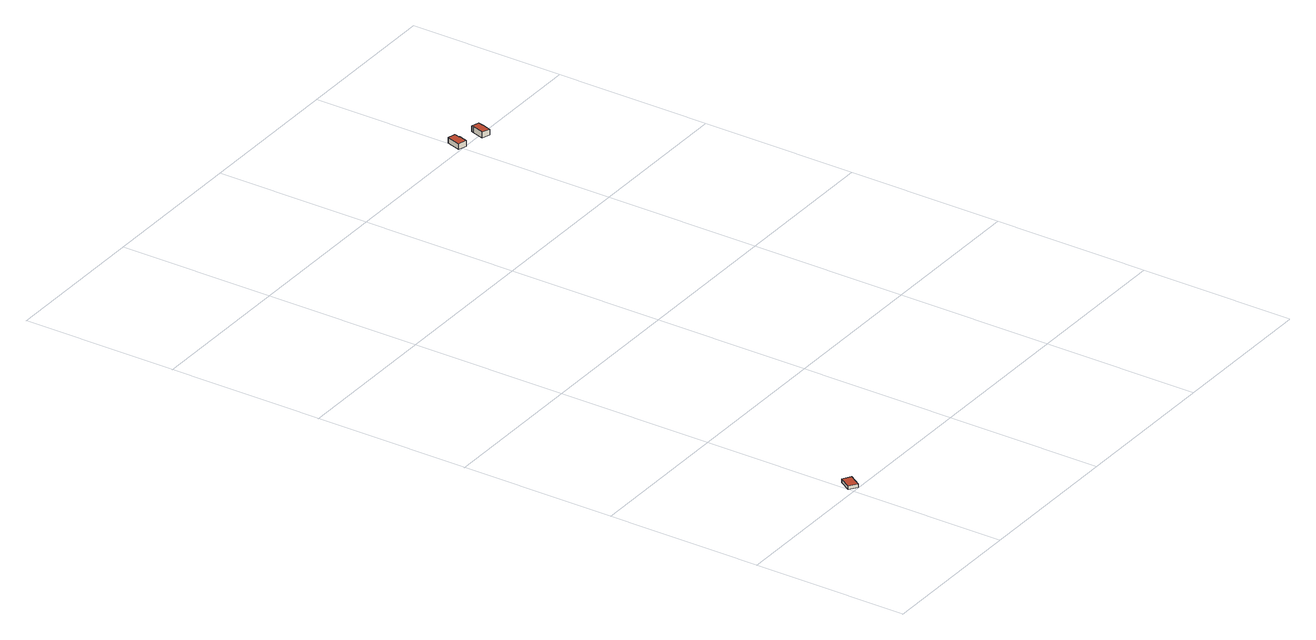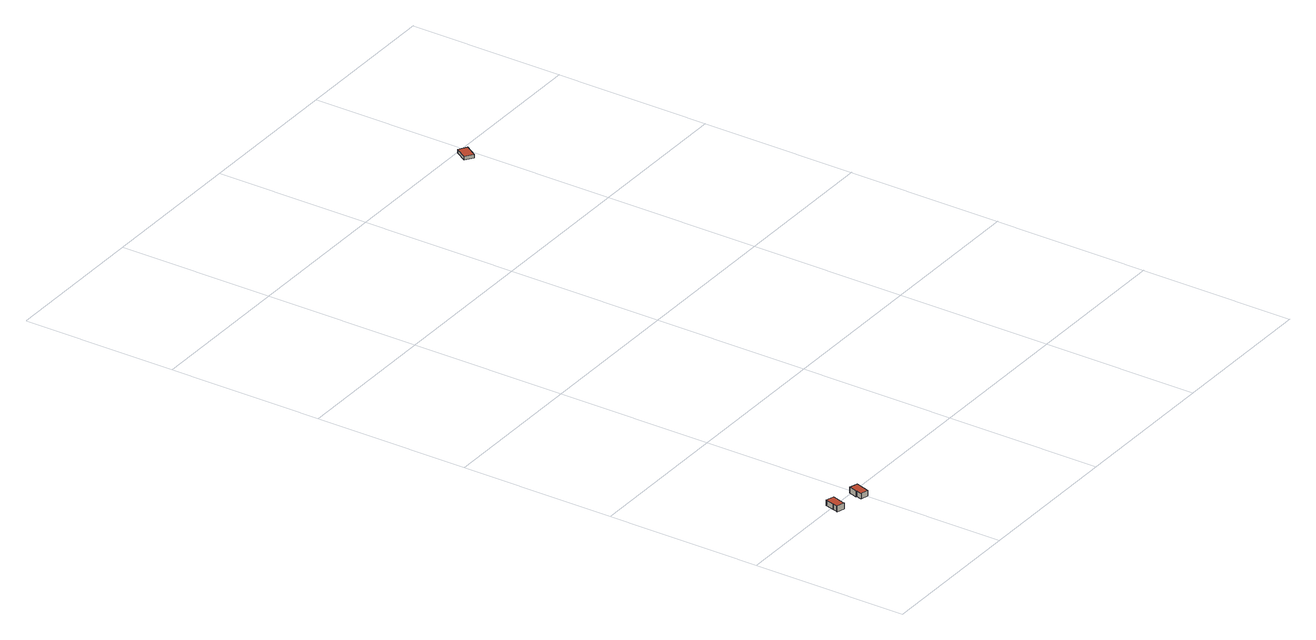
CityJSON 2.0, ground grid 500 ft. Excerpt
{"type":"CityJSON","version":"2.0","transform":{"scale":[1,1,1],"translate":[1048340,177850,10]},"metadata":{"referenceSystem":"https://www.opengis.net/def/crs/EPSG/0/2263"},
"CityObjects":{
"building1":{"type":"Building","attributes":{"name":"Bldg_3210008137","BIN":"4000000"},"geometry":[{"type":"MultiSurface","lod":"2","boundaries":[[[0,1,2,3]],[[4,5,6,7]],[[0,3,7,6]],[[1,0,6,5]],[[2,1,5,4]],[[3,2,4,7]]],"semantics":{"surfaces":[{"type":"RoofSurface","BIN":"4000000"},{"type":"GroundSurface"},{"type":"WallSurface"}],"values":[0,1,2,2,2,2]}}]},
"building2":{"type":"Building","attributes":{"name":"Bldg_3210019470","BIN":"4286054"},"geometry":[{"type":"MultiSurface","lod":"2","boundaries":[[[8,9,10,11,12,13]],[[14,15,16,17,18,19]],[[12,11,19,18]],[[13,12,18,17]],[[8,13,17,16]],[[9,8,16,15]],[[10,9,15,14]],[[11,10,14,19]]],"semantics":{"surfaces":[{"type":"RoofSurface","BIN":"4286054"},{"type":"GroundSurface"},{"type":"WallSurface"}],"values":[0,1,2,2,2,2,2,2]}}]},
"building3":{"type":"Building","attributes":{"name":"Bldg_3210015791","BIN":"4286068"},"geometry":[{"type":"MultiSurface","lod":"2","boundaries":[[[20,21,22,23,24,25,26,27]],[[28,29,30,31,32,33,34,35]],[[25,24,35,34]],[[26,25,34,33]],[[27,26,33,32]],[[20,27,32,31]],[[21,20,31,30]],[[22,21,30,29]],[[23,22,29,28]],[[24,23,28,35]]],"semantics":{"surfaces":[{"type":"RoofSurface","BIN":"4286068"},{"type":"GroundSurface"},{"type":"WallSurface"}],"values":[0,1,2,2,2,2,2,2,2,2]}}]}
},
"vertices":[
[25,56,13],[2,18,13],[28,2,13],[51,40,13],[28,2,1],[2,18,1],[25,56,1],[51,40,1],
[1001,2050,22],[987,2005,22],[1014,1997,22],[1022,2025,22],[1020,2025,22],[1025,2043,22],[1014,1997,3],[987,2005,3],[1001,2050,3],[1025,2043,3],[1020,2025,3],[1022,2025,3],
[1095,2032,20],[1093,2026,20],[1082,1987,20],[1107,1979,20],[1116,2008,20],[1115,2008,20],[1118,2019,20],[1120,2024,20],[1107,1979,1],[1082,1987,1],[1093,2026,1],[1095,2032,1],[1120,2024,1],[1118,2019,1],[1115,2008,1],[1116,2008,1]
]}
